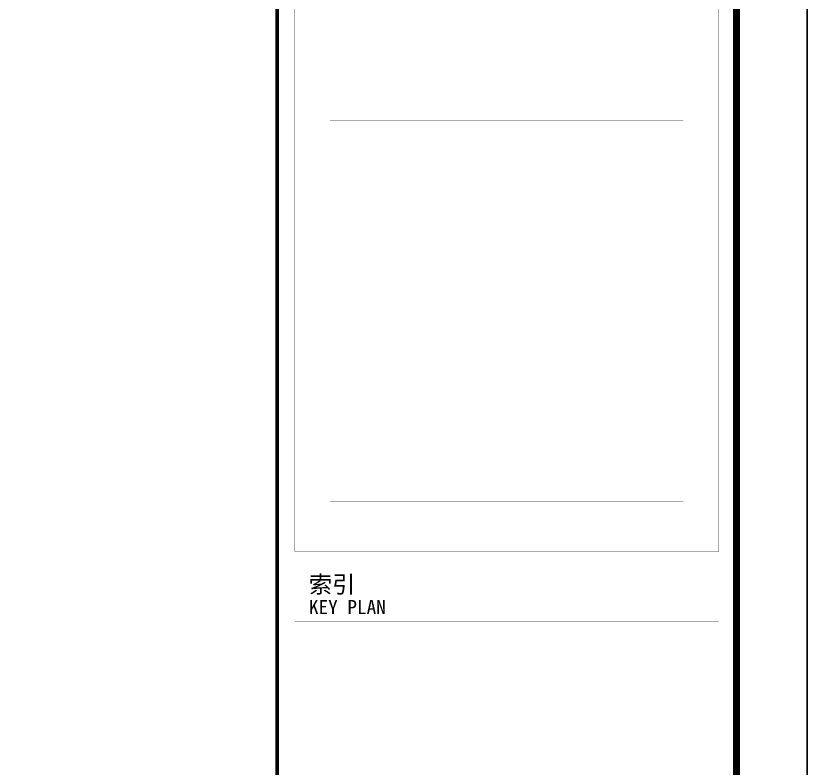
# Model space of a CAD drawing. Extents: x 776418 to 2076422, y -1170708 to 498544.
# Drawn here: x 1232497 to 1243693, y -737211 to -726568 of the extents above; entities that cross this region are included whole.
import ezdxf
from ezdxf.enums import TextEntityAlignment as Align

# ---------------------------------------------------------------- set-up
doc = ezdxf.new("R2010")
doc.units = 0
doc.header["$LTSCALE"] = 1000
doc.header["$MEASUREMENT"] = 0
doc.layers.get('0').update_dxf_attribs({"linetype": 'CONTINUOUS'})
for name, color, linetype in [('DIM-动力', 3, 'CONTINUOUS'), ('SHEET_LINE', 6, 'CONTINUOUS'), ('SHEET_TEXT', 7, 'CONTINUOUS'), ('TEL_TITLE', 7, 'CONTINUOUS'), ('WIRE-通讯', 4, 'CONTINUOUS')]:
    doc.layers.add(name, color=color, linetype=linetype)
doc.styles.add('华文细黑', font='STXIHEI.TTF')

# ---------------------------------------------------------------- blocks, each defined once
blk = doc.blocks.new('A$C00115E70')
at = {"layer": 'WIRE-通讯', "ltscale": 0.001}
blk.add_lwpolyline([(-84100, 59400), (0, 59400), (0, 0), (-84100, 0)], close=True, dxfattribs=at)
blk = doc.blocks.new('A$C51FB5BAD')
at = {"layer": 'SHEET_LINE', "const_width": 50}
blk.add_lwpolyline([(-6500, -57400), (0, -57400), (0, -6150), (-6500, -6150)], close=True, dxfattribs=at)
at = {"layer": 'SHEET_LINE'}
for points, const_width in [([(-6250, -15739.90927883727), (-6250, -33442.5692015125)], 4.999999999999995), ([(-6250, -33442.5692015125), (-250, -33442.5692015125), (-250, -15739.90927883727)], 4.999999999999995), ([(-5750, -27342.59945737431), (-750, -27342.59945737431)], 4.999999999999995), ([(-5750, -32739.90927883727), (-750, -32739.90927883727)], 4.999999999999995), ([(-6250, -33442.5692015125), (-250, -33442.5692015125)], 4.999999999999995), ([(-6250, -34426.408000428), (-250, -34426.408000428)], 5)]:
    blk.add_lwpolyline(points, dxfattribs=dict(at, const_width=const_width))
at = {"layer": 'SHEET_TEXT', "style": '华文细黑'}
for s, height, p in [('索引', 240, (-6049.999999999534, -33786.30141517287)), ('KEY PLAN', 200, (-6049.999999999534, -34126.408000428))]:
    blk.add_text(s, height=height, dxfattribs=at).set_placement(p, align=Align.TOP_LEFT)

msp = doc.modelspace()

# ---------------------------------------------------------------- linework, layer by layer
at = {"layer": 'DIM-动力', "ltscale": 0.001}
msp.add_lwpolyline([(1159593.365949128, -759104.8051493098), (1243693.365949128, -759104.8051493098), (1243693.365949128, -699704.8051493098), (1159593.365949128, -699704.8051493098)], close=True, dxfattribs=at)
at = {"layer": 'TEL_TITLE'}
msp.add_lwpolyline([(1159593.365949128, -759104.8051493096), (1243693.365949128, -759104.8051493096), (1243693.365949128, -699704.8051493096), (1159593.365949128, -699704.8051493096)], close=True, dxfattribs=at)
at = {"layer": 'TEL_TITLE', "const_width": 100}
msp.add_lwpolyline([(1162093.365949128, -758104.8051493096), (1242693.365949128, -758104.8051493096), (1242693.365949128, -700704.8051493096), (1162093.365949128, -700704.8051493096)], close=True, dxfattribs=at)

# ---------------------------------------------------------------- block references
msp.add_blockref('A$C51FB5BAD', (1242693.365949128, -700704.8051493096))
at = {"layer": 'WIRE-通讯', "ltscale": 0.001}
msp.add_blockref('A$C00115E70', (1243693.365949128, -759104.8051493098), dxfattribs=at)

doc.saveas('drawing.dxf')
